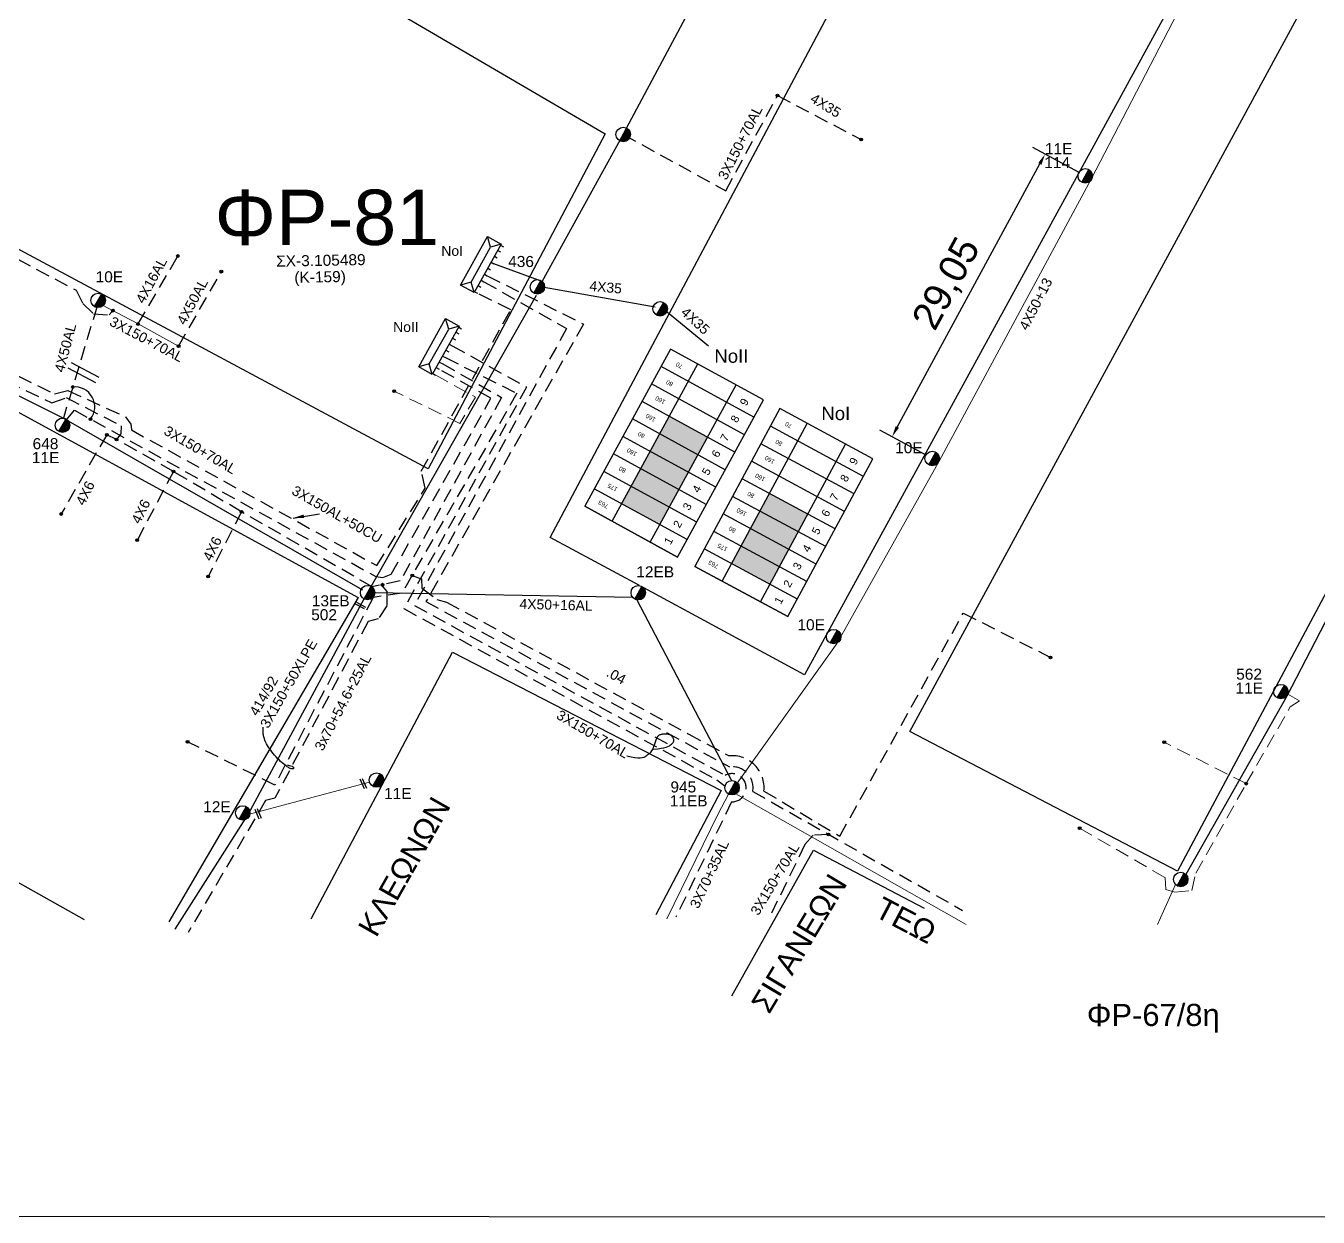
# Model space of a CAD drawing. Header units: millimetres. Extents: x 800 to 1929, y 264 to 786.
# Drawn here: x 1623.6 to 1740.4, y 263.7 to 371.4 of the extents above; entities that cross this region are included whole.
import ezdxf
from ezdxf.enums import TextEntityAlignment as Align

# ---------------------------------------------------------------- set-up
doc = ezdxf.new("R2010")
doc.units = ezdxf.units.MM
doc.linetypes.add('DASHED', pattern=[19.05, 12.7, -6.35])
doc.layers.add('Άγνωστα', color=7, linetype='Continuous', lineweight=5)
for name, color, linetype in [('Ασφαλειοκιβώτια Χ.Τ 9 αναχωρήσεων', 7, 'Continuous'), ('Γέφυρες Εναέριου Δικτύου', 7, 'Continuous'), ('Γυμνά εναέρια ΧΤ (3Φ)   4x35AL', 7, 'Continuous'), ('Γυμνά εναέρια ΧΤ (3Φ)   4x50AL', 7, 'Continuous'), ('Γυμνά εναέρια ΧΤ και ΦΟΠ (3Φ)   4x50+16AL', 7, 'Continuous'), ('Επιγραφές - Σχήματα', 7, 'Continuous'), ('Καλώδια ΧΤ   3x150+50AL XLPE', 7, 'DASHED'), ('Καλώδια ΧΤ   3x150AL+50CU', 7, 'DASHED'), ('Μηχανική τομή', 7, 'Continuous'), ('Στύλος ΦΜ', 7, 'Continuous'), ('Στύλος ΦΜ @ 1', 7, 'Continuous'), ('Συνδέσεις', 7, 'Continuous'), ('Συνεστραμμένα ΧΤ   3x70+54.6+25 AL', 7, 'SYN_LINE'), ('Τομή', 7, 'Continuous'), ('Υποσταθμός πόλεως', 7, 'Continuous'), ('Υπόβαθρο ΔΕΗ', 7, 'Continuous'), ('Υπόγεια Καλώδια Δικτύου ΧΤ   .04', 7, 'DASHED'), ('Υπόγεια καλώδια Δικτύου ΧΤ και Παρ. ΧΤ - 3X150+70 AL', 7, 'DASHED'), ('Υπόγεια καλώδια Παροχών ΧΤ   4x16AL', 7, 'DASHED'), ('Υπόγεια καλώδια Παροχών ΧΤ   4x50AL', 7, 'DASHED'), ('Υπόγεια καλώδια Παροχών ΧΤ   4x6', 7, 'DASHED')]:
    doc.layers.add(name, color=color, linetype=linetype)
doc.styles.get("Standard").update_dxf_attribs({"font": 'arial.ttf'})
doc.linetypes.add('SYN_LINE', pattern='A,0.5,-0.0001,["/\\/\\/\\/",Standard,S=0.1,R=0,X=0,Y=-0.05],-0.25', length=0.7501)
doc.dimstyles.new('ISO-25', dxfattribs={"dimtxt": 2.5, "dimasz": 1, "dimexe": 1.25, "dimexo": 0.625, "dimtad": 1, "dimtxsty": 'Standard', "dimcen": 2.5, "dimadec": 0, "dimazin": 0, "dimtfac": 1, "dimtmove": 0, "dimatfit": 3, "dimfxl": 1.25, "dimarcsym": 0})

# ---------------------------------------------------------------- blocks, each defined once
blk = doc.blocks.new('ΥΠΑΡΧΩΝ ΤΣΙΜΕΝΤΕΝΙΟΣ ΣΤΥΛΟΣ')
at = {"layer": 'Στύλος ΦΜ'}
blk.add_hatch(color=256, dxfattribs=at).paths.add_polyline_path([(-1.29, -2.28, 0.574793), (2.62, 0, 0.268822), (1.3, 2.27)])
blk.add_line((-1.29, -2.28), (1.3, 2.27), dxfattribs=at)
blk.add_circle((0, 0), 2.62, dxfattribs=at)
at = {"layer": 'Στύλος ΦΜ', "flags": 4}
for tag, p in [('ΑΡΙΘΜΟΣ', (-4.68, 8.05)), ('ΤΥΠΟΣ', (-4.91, 3.03))]:
    blk.add_attdef(tag, p, '', height=4, dxfattribs=at)
blk = doc.blocks.new('ΤΟΜΗ')
at = {"layer": 'Τομή', "ltscale": 40}
for p, q in [((-5.68, 0), (5.68, 0)), ((5.68, -2.33), (-5.68, -2.33))]:
    blk.add_line(p, q, dxfattribs=at)
blk = doc.blocks.new('ΜΗΧΑΝΙΚΗ ΤΟΜΗ')
at = {"layer": 'Μηχανική τομή', "ltscale": 40}
for p, q in [((-1.89, 0.78), (1.89, 0.78)), ((1.89, 0), (-1.89, 0))]:
    blk.add_line(p, q, dxfattribs=at)
blk = doc.blocks.new('*U37')
at = {"layer": 'Συνδέσεις', "linetype": 'SYN_LINE', "ltscale": 40}
blk.add_hatch(color=256, dxfattribs=at).paths.add_polyline_path([(0.5, -0.01, 1), (-0.5, -0.01, 1)])
at = {"layer": 'Συνδέσεις'}
blk.add_circle((0, -0.01), 0.5, dxfattribs=at)
blk = doc.blocks.new('ΑΣΦΑΛΕΙΟΚΙΒΩΤΙΟ ΥΠΟΣΤΑΘΜΟΥ 9 ΑΝΑΧΩΡΗΣΕΩΝ')
at = {"layer": 'Ασφαλειοκιβώτια Χ.Τ 9 αναχωρήσεων', "ltscale": 40}
for p, q in [((-23.8, 40.36), (24.02, 40.36)), ((-9.72, 40.36), (-9.72, -40.64)), ((9.94, 40.36), (9.94, -40.64)), ((-23.8, 31.36), (24.02, 31.36)), ((-23.8, 22.36), (24.02, 22.36)), ((-23.8, 13.36), (24.02, 13.36)), ((-23.8, 4.36), (24.02, 4.36)), ((-23.8, -4.64), (24.02, -4.64)), ((-23.8, -13.64), (24.02, -13.64)), ((-23.8, -22.64), (24.02, -22.64)), ((-23.8, -31.64), (24.02, -31.64))]:
    blk.add_line(p, q, dxfattribs=at)
at = {"layer": 'Ασφαλειοκιβώτια Χ.Τ 9 αναχωρήσεων'}
blk.add_lwpolyline([(-23.8, -40.64), (24.02, -40.64), (24.02, 40.36), (-23.8, 40.36)], close=True, dxfattribs=at)
for s, p in [('1', (-18.45, 37.24)), ('2', (-18.45, 28.67)), ('3', (-18.45, 19.6)), ('4', (-18.45, 10.58)), ('5', (-18.45, 1.57)), ('6', (-18.45, -7.57)), ('7', (-18.45, -15.81)), ('8', (-18.45, -25.5)), ('9', (-18.45, -34.19))]:
    blk.add_text(s, height=3.6, rotation=270, dxfattribs=at).set_placement(p)
at = {"layer": 'Ασφαλειοκιβώτια Χ.Τ 9 αναχωρήσεων', "ltscale": 40}
for tag, height, p in [('ΟΝΟΜΑ', 5, (-0.16, 44.31)), ('ΚΕΙΜΕΝΟ 1', 2, (17.06, 35.59)), ('ΚΕΙΜΕΝΟ 2', 2, (17.06, 26.88)), ('ΚΕΙΜΕΝΟ 3', 2, (17.06, 17.69)), ('ΚΕΙΜΕΝΟ 4', 2, (17.06, 8.71)), ('ΚΕΙΜΕΝΟ 5', 2, (17.06, -0.13)), ('ΚΕΙΜΕΝΟ 6', 2, (17.06, -9.05)), ('ΚΕΙΜΕΝΟ 7', 2, (17.06, -18.13)), ('ΚΕΙΜΕΝΟ 8', 2, (17.06, -26.85)), ('ΚΕΙΜΕΝΟ 9', 2, (17.06, -35.99)), ('ΣΧ', 2, (-0.1, -42.64))]:
    blk.add_attdef(tag, text='', height=height, dxfattribs=at).set_placement(p, align=Align.MIDDLE_CENTER)
blk = doc.blocks.new('ΥΠΟΣΤΑΘΜΟΣ ΠΟΛΕΩΣ 9 ΑΝΑΧΩΡΗΣΕΩΝ')
at = {"layer": 'Υποσταθμός πόλεως', "ltscale": 40}
for p, q in [((-9.63, -2.82), (-9.63, -4)), ((-7.12, -2.82), (-7.12, -4)), ((-4.84, -2.82), (-4.84, -4)), ((-2.36, -2.82), (-2.36, -4)), ((0.09, -2.82), (0.09, -4)), ((2.55, -2.82), (2.55, -4)), ((5.02, -2.82), (5.02, -4)), ((7.48, -2.82), (7.48, -4)), ((9.61, -2.82), (9.61, -4))]:
    blk.add_line(p, q, dxfattribs=at)
blk.add_lwpolyline([(-10.02, 2.82), (10.02, 2.82), (10.02, -2.82), (-10.02, -2.82)], close=True, dxfattribs=at)
for points in [[(-7.21, 0), (-10.02, 2.82)], [(-10.02, -2.82), (-7.21, 0)], [(-7.21, 0), (7.21, 0)], [(7.21, 0), (10.02, 2.82)], [(10.02, -2.82), (7.21, 0)]]:
    blk.add_lwpolyline(points, dxfattribs=at)
at = {"layer": 'Υποσταθμός πόλεως', "linetype": 'SYN_LINE', "ltscale": 40, "flags": 1}
for tag, p in [('ΜΕΤΑΣΧΗΜΑΤΙΣΜΟΣ', (10.79, 1.71)), ('ΙΣΧΥΣ', (10.77, -1.08)), ('ΑΡΙΘΜΟΣ', (10.89, -3.8))]:
    blk.add_attdef(tag, p, '', height=1.8, dxfattribs=at)
blk = doc.blocks.new('*D34')
at = {"layer": 'Defpoints', "color": 0, "ltscale": 10, "transparency": 16777216}
for p in [(1715.7, 359.79), (1719.34, 357.82), (1705.5, 332.28)]:
    blk.add_point(p, dxfattribs=at)
at = {"layer": 'Καλώδια ΧΤ   3x150+50AL XLPE', "color": 0, "lineweight": -2, "ltscale": 10, "transparency": 16777216}
for p, q in [((1718.79, 358.12), (1714.6, 360.39)), ((1702.34, 335.13), (1715.23, 358.91)), ((1704.95, 332.58), (1700.77, 334.85))]:
    blk.add_line(p, q, dxfattribs=at)
at = {"layer": 'Καλώδια ΧΤ   3x150+50AL XLPE', "color": 0, "ltscale": 10, "transparency": 16777216}
for points in [[(1715.08, 358.99), (1715.37, 358.83), (1715.7, 359.79)], [(1702.2, 335.21), (1702.49, 335.05), (1701.87, 334.25)]]:
    blk.add_solid(points, dxfattribs=at)
at = {"layer": 'Καλώδια ΧΤ   3x150+50AL XLPE', "color": 0, "ltscale": 10, "transparency": 16777216, "insert": (1706.91, 348.03), "char_height": 2.5, "attachment_point": 5, "rotation": 61.5588}
blk.add_mtext('29,05', dxfattribs=at)

msp = doc.modelspace()

# ---------------------------------------------------------------- hatches: boundary and pattern name
at = {"layer": 'Ασφαλειοκιβώτια Χ.Τ 9 αναχωρήσεων'}
for color, points in [(27, [(1681.734, 336.087), (1680.871, 334.507), (1684.32, 332.623), (1685.183, 334.202)]), (6, [(1680.871, 334.507), (1680.008, 332.928), (1683.457, 331.043), (1684.32, 332.623)]), (133, [(1680.008, 332.928), (1679.145, 331.348), (1682.594, 329.463), (1683.457, 331.043)]), (85, [(1679.145, 331.348), (1678.282, 329.769), (1681.731, 327.884), (1682.594, 329.463)]), (30, [(1678.282, 329.769), (1677.418, 328.189), (1680.868, 326.304), (1681.731, 327.884)]), (2, [(1690.782, 329.112), (1689.929, 327.527), (1693.39, 325.664), (1694.244, 327.249)]), (5, [(1689.929, 327.527), (1689.076, 325.942), (1692.537, 324.079), (1693.39, 325.664)]), (1, [(1691.684, 322.494), (1692.537, 324.079), (1689.076, 325.942), (1688.223, 324.357)]), (173, [(1691.684, 322.494), (1688.223, 324.357), (1687.369, 322.772), (1690.831, 320.909)])]:
    msp.add_hatch(color=color, dxfattribs=at).paths.add_polyline_path(points)

# ---------------------------------------------------------------- linework, layer by layer
at = {"layer": 'Άγνωστα', "color": 85}
for points in [[(1687.714, 302.722), (1696.919, 315.58), (1706.126, 332.052), (1719.865, 357.525), (1736.657, 389.881)], [(1687.739, 301.971), (1708.58, 290.169)]]:
    msp.add_lwpolyline(points, dxfattribs=at)
at = {"layer": 'Άγνωστα', "color": 27}
for points in [[(1630.432, 346.168), (1633.696, 344.444), (1637.367, 342.437)], [(1727.481, 293.791), (1725.851, 290.162)]]:
    msp.add_lwpolyline(points, dxfattribs=at)
at = {"layer": 'Άγνωστα', "color": 133, "linetype": 'DASHED', "ltscale": 0.1}
msp.add_lwpolyline([(1660.606, 339.815), (1664.204, 337.826), (1662.801, 335.455), (1656.848, 338.371)], dxfattribs=at)
at = {"layer": 'Άγνωστα', "color": 27, "linetype": 'DASHED', "ltscale": 0.1}
for points in [[(1718.827, 298.87), (1726.552, 294.408), (1726.633, 293.323), (1727.437, 293.081), (1728.966, 293.242), (1729.329, 294.81), (1733.879, 302.898), (1737.866, 309.826), (1738.711, 310.389), (1737.652, 310.988)], [(1733.879, 302.898), (1726.479, 306.646)]]:
    msp.add_lwpolyline(points, dxfattribs=at)
at = {"layer": 'Άγνωστα', "color": 30}
msp.add_lwpolyline([(1643.662, 300.113), (1654.634, 303.034)], dxfattribs=at)
at = {"layer": 'Άγνωστα', "color": 1}
msp.add_lwpolyline([(1687.077, 301.957), (1686.102, 300.12), (1681.514, 290.689)], dxfattribs=at)
at = {"layer": 'Γέφυρες Εναέριου Δικτύου'}
msp.add_arc((1627.983, 336.955), 1.8, 322.03948, 96.02972, dxfattribs=at)
at = {"layer": 'Γυμνά εναέρια ΧΤ (3Φ)   4x35AL', "color": 5, "linetype": 'DASHED', "ltscale": 0.1}
msp.add_lwpolyline([(1691.516, 365.085), (1699.075, 361.115)], dxfattribs=at)
at = {"layer": 'Γυμνά εναέρια ΧΤ (3Φ)   4x35AL', "color": 85, "linetype": 'SYN_LINE', "ltscale": 10}
msp.add_lwpolyline([(1670.417, 347.762), (1680.452, 345.99)], dxfattribs=at)
at = {"layer": 'Γυμνά εναέρια ΧΤ (3Φ)   4x35AL', "color": 85, "linetype": 'SYN_LINE', "ltscale": 5}
msp.add_lwpolyline([(1681.247, 345.776), (1685.286, 342.475)], dxfattribs=at)
at = {"layer": 'Γυμνά εναέρια ΧΤ (3Φ)   4x50AL', "color": 27}
msp.add_lwpolyline([(1755.574, 344.961), (1746.575, 328.198), (1737.554, 310.815), (1728.436, 294.685)], dxfattribs=at)
at = {"layer": 'Γυμνά εναέρια ΧΤ και ΦΟΠ (3Φ)   4x50+16AL', "color": 85}
for points in [[(1655.106, 320.163), (1678.414, 319.749)], [(1678.801, 319.513), (1687.361, 303.18)]]:
    msp.add_lwpolyline(points, dxfattribs=at)
at = {"layer": 'Επιγραφές - Σχήματα'}
msp.add_lwpolyline([(800.476, 264.095), (1822.688, 263.717), (1822.688, 785.504), (800.476, 785.504)], close=True, dxfattribs=at)
for points in [[(1647.167, 304.592), (1647.37, 304.552), (1647.522, 304.51), (1647.63, 304.468), (1647.702, 304.426), (1647.744, 304.386), (1647.763, 304.349), (1647.765, 304.315), (1647.757, 304.287), (1647.745, 304.264), (1647.729, 304.246), (1647.711, 304.234), (1647.69, 304.226), (1647.665, 304.222), (1647.638, 304.222), (1647.607, 304.225), (1647.573, 304.231), (1647.535, 304.239), (1647.493, 304.252), (1647.446, 304.27), (1647.391, 304.295), (1647.328, 304.329), (1647.256, 304.374), (1647.173, 304.43), (1647.078, 304.5), (1646.97, 304.584), (1646.851, 304.682), (1646.724, 304.792), (1646.591, 304.912), (1646.455, 305.041), (1646.317, 305.177), (1646.181, 305.32), (1646.048, 305.466), (1645.922, 305.615), (1645.802, 305.765), (1645.689, 305.915), (1645.585, 306.064), (1645.489, 306.208), (1645.402, 306.348), (1645.325, 306.482), (1645.258, 306.608), (1645.202, 306.725), (1645.155, 306.834), (1645.117, 306.936), (1645.087, 307.033), (1645.063, 307.126), (1645.045, 307.215), (1645.031, 307.303), (1645.021, 307.39), (1645.013, 307.478), (1645.007, 307.565), (1645.004, 307.65), (1645.003, 307.731), (1645.004, 307.808), (1645.008, 307.878), (1645.015, 307.94), (1645.024, 307.993)], [(1680.329, 306.016), (1680.685, 306.047), (1680.984, 306.089), (1681.233, 306.14), (1681.437, 306.198), (1681.603, 306.26), (1681.735, 306.325), (1681.841, 306.391), (1681.925, 306.454), (1681.993, 306.515), (1682.046, 306.572), (1682.087, 306.626), (1682.115, 306.679), (1682.132, 306.731), (1682.139, 306.782), (1682.138, 306.834), (1682.128, 306.887), (1682.113, 306.941), (1682.091, 306.995), (1682.063, 307.049), (1682.03, 307.102), (1681.991, 307.152), (1681.946, 307.199), (1681.897, 307.241), (1681.844, 307.278), (1681.786, 307.308), (1681.724, 307.332), (1681.659, 307.35), (1681.592, 307.364), (1681.523, 307.373), (1681.453, 307.378), (1681.383, 307.38), (1681.312, 307.38), (1681.243, 307.377), (1681.174, 307.372), (1681.108, 307.364), (1681.043, 307.353), (1680.981, 307.338), (1680.921, 307.319), (1680.865, 307.296), (1680.812, 307.269), (1680.763, 307.236), (1680.718, 307.198), (1680.676, 307.154), (1680.637, 307.104), (1680.6, 307.048), (1680.566, 306.984), (1680.534, 306.912), (1680.503, 306.833), (1680.473, 306.746), (1680.444, 306.652), (1680.415, 306.553), (1680.383, 306.451), (1680.35, 306.346), (1680.313, 306.242), (1680.273, 306.138), (1680.227, 306.038), (1680.176, 305.942), (1680.119, 305.85), (1680.056, 305.763), (1679.986, 305.68), (1679.911, 305.601), (1679.83, 305.527), (1679.742, 305.456), (1679.648, 305.389), (1679.546, 305.327), (1679.429, 305.273), (1679.286, 305.232), (1679.109, 305.209), (1678.889, 305.209), (1678.616, 305.235), (1678.281, 305.294), (1677.874, 305.389)]]:
    msp.add_lwpolyline(points, dxfattribs=at)
at = {"layer": 'Καλώδια ΧΤ   3x150+50AL XLPE', "color": 6, "ltscale": 0.1}
msp.add_lwpolyline([(1655.688, 320.861), (1656.195, 320.256), (1656.195, 318.965), (1655.42, 317.778), (1654.49, 317.537), (1646.07, 301.582), (1645.219, 301.364), (1638.236, 289.458)], dxfattribs=at)
at = {"layer": 'Καλώδια ΧΤ   3x150AL+50CU', "color": 27, "ltscale": 0.1}
for points in [[(1618.416, 369.21), (1617.547, 369.412), (1611.044, 356.554), (1628.093, 347.493), (1628.707, 346.293), (1629.679, 345.353), (1631.091, 345.259), (1631.531, 345.792)], [(1627.234, 335.77), (1627.96, 336.643), (1655.194, 321.623), (1655.842, 321.536), (1656.593, 321.84), (1665.607, 337.727), (1660.911, 340.362)]]:
    msp.add_lwpolyline(points, dxfattribs=at)
at = {"layer": 'Καλώδια ΧΤ   3x150AL+50CU', "color": 6, "ltscale": 0.1}
msp.add_lwpolyline([(1661.189, 340.859), (1666.569, 337.806), (1657.407, 321.218), (1654.862, 320.69), (1643.047, 327.471), (1636.9, 331.103), (1631.759, 334.014), (1630.873, 334.436)], dxfattribs=at)
at = {"layer": 'Συνεστραμμένα ΧΤ   3x70+54.6+25 AL', "color": 5, "ltscale": 10}
for points in [[(1670.233, 348.291), (1677.178, 360.846), (1690.386, 385.598), (1696.132, 396.904), (1701.994, 407.99)], [(1670.233, 348.291), (1665.87, 349.878)]]:
    msp.add_lwpolyline(points, dxfattribs=at)
at = {"layer": 'Συνεστραμμένα ΧΤ   3x70+54.6+25 AL', "color": 85, "ltscale": 10}
msp.add_lwpolyline([(1654.662, 320.505), (1669.731, 347.037)], dxfattribs=at)
at = {"layer": 'Συνεστραμμένα ΧΤ   3x70+54.6+25 AL', "color": 30, "linetype": 'DASHED', "ltscale": 0.1}
msp.add_lwpolyline([(1661.492, 341.402), (1667.95, 338.179), (1657.558, 320.127), (1654.947, 319.712), (1646.058, 302.774), (1638.182, 306.671)], dxfattribs=at)
at = {"layer": 'Συνεστραμμένα ΧΤ   3x70+54.6+25 AL', "color": 30, "ltscale": 10}
msp.add_lwpolyline([(1637.048, 289.736), (1643.662, 300.113), (1654.166, 319.649)], dxfattribs=at)
at = {"layer": 'Υπόβαθρο ΔΕΗ'}
for points in [[(1679.027, 320.802), (1670.955, 325.157), (1712.135, 402.527), (1736.006, 389.712), (1693.964, 312.743)], [(1659.935, 331.349), (1613.347, 356.291), (1630.247, 388.342), (1675.935, 361.627), (1659.935, 331.349)], [(1727.661, 294.995), (1703.474, 307.6), (1745.349, 384.784), (1769.016, 372.485), (1727.661, 294.995)], [(1628.854, 290.586), (1588.231, 313.384), (1606.718, 345.256), (1653.606, 319.718), (1636.472, 290.395)], [(1693.964, 312.743), (1679.412, 320.595)], [(1649.341, 290.692), (1662.133, 314.793), (1686.404, 302.275), (1680.507, 291.039)], [(1687.375, 283.72), (1694.775, 296.874), (1704.776, 291.642)]]:
    msp.add_lwpolyline(points, dxfattribs=at)
at = {"layer": 'Υπόγεια Καλώδια Δικτύου ΧΤ   .04', "color": 30, "ltscale": 0.1}
msp.add_lwpolyline([(1658.528, 321.676), (1659.328, 321.414), (1659.37, 320.578), (1660.697, 319.549), (1661.595, 319.312), (1683.429, 307.407), (1687.136, 305.414, -0.4728124), (1690.284, 302.224), (1697.145, 298.14), (1708.307, 318.32), (1716.189, 314.309)], format="xyb", dxfattribs=at)
at = {"layer": 'Υπόγεια καλώδια Δικτύου ΧΤ και Παρ. ΧΤ - 3X150+70 AL', "color": 5, "ltscale": 0.1}
msp.add_lwpolyline([(1677.564, 361.569), (1686.828, 356.491), (1691.516, 365.085)], dxfattribs=at)
at = {"layer": 'Υπόγεια καλώδια Δικτύου ΧΤ και Παρ. ΧΤ - 3X150+70 AL', "color": 1, "ltscale": 0.1}
msp.add_lwpolyline([(1664.97, 348.264), (1672.442, 344.029), (1658.678, 319.005), (1686.785, 303.645, -1.3111848), (1687.359, 301.251), (1682.325, 290.843)], format="xyb", dxfattribs=at)
at = {"layer": 'Υπόγεια καλώδια Δικτύου ΧΤ και Παρ. ΧΤ - 3X150+70 AL', "color": 173, "ltscale": 0.1}
msp.add_lwpolyline([(1665.273, 348.807), (1673.962, 344.426), (1659.731, 319.349), (1687.181, 304.415, -0.5012888), (1689.273, 302.201), (1708.248, 291.438)], format="xyb", dxfattribs=at)
at = {"layer": 'Υπόγεια καλώδια Δικτύου ΧΤ και Παρ. ΧΤ - 3X150+70 AL', "color": 2, "ltscale": 0.1}
msp.add_lwpolyline([(1606.835, 346.604), (1607.972, 346.73), (1611.649, 344.696), (1612.675, 344.838), (1626.148, 338.115), (1627.36, 338.418), (1632.576, 336.058), (1633.039, 335.382), (1633.092, 334.866), (1655.292, 322.605), (1659.664, 329.613), (1659.306, 331.133), (1667.39, 345.725), (1664.388, 347.219)], dxfattribs=at)
at = {"layer": 'Υπόγεια καλώδια Δικτύου ΧΤ και Παρ. ΧΤ - 3X150+70 AL', "color": 85, "linetype": 'Continuous', "ltscale": 0.1}
msp.add_lwpolyline([(1606.714, 346.055), (1626.947, 335.935), (1654.003, 320.42)], dxfattribs=at)
at = {"layer": 'Υπόγεια καλώδια Δικτύου ΧΤ και Παρ. ΧΤ - 3X150+70 AL', "color": 6, "ltscale": 0.1}
msp.add_lwpolyline([(1606.945, 346.431), (1611.626, 344.015), (1612.55, 344.329), (1613.258, 344.29), (1613.376, 343.74), (1613.219, 343.307), (1625.9, 337.315), (1627.213, 337.783), (1632.169, 335.243), (1632.137, 334.518), (1631.759, 334.014)], dxfattribs=at)
at = {"layer": 'Υπόγεια καλώδια Δικτύου ΧΤ και Παρ. ΧΤ - 3X150+70 AL', "color": 85, "ltscale": 0.1}
msp.add_lwpolyline([(1662.089, 342.473), (1668.823, 338.743), (1657.73, 318.715), (1686.011, 303.249), (1686.765, 302.682)], dxfattribs=at)
at = {"layer": 'Υπόγεια καλώδια Δικτύου ΧΤ και Παρ. ΧΤ - 3X150+70 AL', "color": 173, "ltscale": 0.1}
msp.add_lwpolyline([(1696.126, 298.313), (1694.738, 298.239), (1693.993, 297.399), (1690.964, 291.177)], dxfattribs=at)
at = {"layer": 'Υπόγεια καλώδια Παροχών ΧΤ   4x16AL', "color": 27, "ltscale": 0.1}
msp.add_lwpolyline([(1633.696, 344.444), (1637.305, 350.588)], dxfattribs=at)
at = {"layer": 'Υπόγεια καλώδια Παροχών ΧΤ   4x50AL', "color": 27, "ltscale": 0.1}
for points in [[(1637.367, 342.437), (1641.227, 349.177)], [(1629.993, 346.042), (1626.947, 335.935)]]:
    msp.add_lwpolyline(points, dxfattribs=at)
at = {"layer": 'Υπόγεια καλώδια Παροχών ΧΤ   4x6', "color": 6, "ltscale": 0.1}
for points in [[(1630.873, 334.436), (1626.751, 327.272)], [(1636.9, 331.103), (1633.628, 324.907)], [(1643.047, 327.471), (1640.048, 321.631)]]:
    msp.add_lwpolyline(points, dxfattribs=at)

# ---------------------------------------------------------------- block references
at = {"layer": 'Ασφαλειοκιβώτια Χ.Τ 9 αναχωρήσεων'}
ref = msp.add_blockref('ΑΣΦΑΛΕΙΟΚΙΒΩΤΙΟ ΥΠΟΣΤΑΘΜΟΥ 9 ΑΝΑΧΩΡΗΣΕΩΝ', (1682.17, 332.741), dxfattribs=dict(at, xscale=0.199999999999971, yscale=0.199999999999971, zscale=0.199999999999971, rotation=151.3487565913131))
ref.add_attrib('ΚΕΙΜΕΝΟ 2', '175', dxfattribs={"ltscale": 40, "height": 0.4, "rotation": 151.34876}).set_placement((1676.598, 329.659), align=Align.MIDDLE_CENTER)
ref.add_attrib('ΚΕΙΜΕΝΟ 1', '763', dxfattribs={"ltscale": 40, "height": 0.4, "rotation": 151.34876}).set_placement((1675.763, 328.131), align=Align.MIDDLE_CENTER)
ref.add_attrib('ΚΕΙΜΕΝΟ 3', '80', dxfattribs={"ltscale": 40, "height": 0.4, "rotation": 151.34876}).set_placement((1677.48, 331.273), align=Align.MIDDLE_CENTER)
ref.add_attrib('ΚΕΙΜΕΝΟ 4', '160', dxfattribs={"ltscale": 40, "height": 0.4, "rotation": 151.34876}).set_placement((1678.34, 332.848), align=Align.MIDDLE_CENTER)
ref.add_attrib('ΚΕΙΜΕΝΟ 5', '80', dxfattribs={"ltscale": 40, "height": 0.4, "rotation": 151.34876}).set_placement((1679.188, 334.4), align=Align.MIDDLE_CENTER)
ref.add_attrib('ΚΕΙΜΕΝΟ 6', '160', dxfattribs={"ltscale": 40, "height": 0.4, "rotation": 151.34876}).set_placement((1680.044, 335.966), align=Align.MIDDLE_CENTER)
ref.add_attrib('ΚΕΙΜΕΝΟ 7', '160', dxfattribs={"ltscale": 40, "height": 0.4, "rotation": 151.34876}).set_placement((1680.914, 337.558), align=Align.MIDDLE_CENTER)
ref.add_attrib('ΚΕΙΜΕΝΟ 8', '80', dxfattribs={"ltscale": 40, "height": 0.4, "rotation": 151.34876}).set_placement((1681.751, 339.09), align=Align.MIDDLE_CENTER)
ref.add_attrib('ΚΕΙΜΕΝΟ 9', '70', dxfattribs={"ltscale": 40, "height": 0.4, "rotation": 151.34876}).set_placement((1682.627, 340.693), align=Align.MIDDLE_CENTER)
ref = msp.add_blockref('ΑΣΦΑΛΕΙΟΚΙΒΩΤΙΟ ΥΠΟΣΤΑΘΜΟΥ 9 ΑΝΑΧΩΡΗΣΕΩΝ', (1692.093, 327.354), dxfattribs=dict(at, xscale=0.199999999999944, yscale=0.199999999999944, zscale=0.199999999999944, rotation=151.7052075759404))
ref.add_attrib('ΚΕΙΜΕΝΟ 2', '175', dxfattribs={"ltscale": 40, "height": 0.4, "rotation": 151.70521}).set_placement((1686.539, 324.237), align=Align.MIDDLE_CENTER)
ref.add_attrib('ΚΕΙΜΕΝΟ 1', '763', dxfattribs={"ltscale": 40, "height": 0.4, "rotation": 151.70521}).set_placement((1685.714, 322.704), align=Align.MIDDLE_CENTER)
ref.add_attrib('ΚΕΙΜΕΝΟ 3', '80', dxfattribs={"ltscale": 40, "height": 0.4, "rotation": 151.70521}).set_placement((1687.411, 325.856), align=Align.MIDDLE_CENTER)
ref.add_attrib('ΚΕΙΜΕΝΟ 4', '160', dxfattribs={"ltscale": 40, "height": 0.4, "rotation": 151.70521}).set_placement((1688.262, 327.437), align=Align.MIDDLE_CENTER)
ref.add_attrib('ΚΕΙΜΕΝΟ 5', '80', dxfattribs={"ltscale": 40, "height": 0.4, "rotation": 151.70521}).set_placement((1689.1, 328.994), align=Align.MIDDLE_CENTER)
ref.add_attrib('ΚΕΙΜΕΝΟ 6', '160', dxfattribs={"ltscale": 40, "height": 0.4, "rotation": 151.70521}).set_placement((1689.946, 330.565), align=Align.MIDDLE_CENTER)
ref.add_attrib('ΚΕΙΜΕΝΟ 7', '160', dxfattribs={"ltscale": 40, "height": 0.4, "rotation": 151.70521}).set_placement((1690.807, 332.163), align=Align.MIDDLE_CENTER)
ref.add_attrib('ΚΕΙΜΕΝΟ 8', '80', dxfattribs={"ltscale": 40, "height": 0.4, "rotation": 151.70521}).set_placement((1691.634, 333.7), align=Align.MIDDLE_CENTER)
ref.add_attrib('ΚΕΙΜΕΝΟ 9', '70', dxfattribs={"ltscale": 40, "height": 0.4, "rotation": 151.70521}).set_placement((1692.5, 335.308), align=Align.MIDDLE_CENTER)
at = {"layer": 'Μηχανική τομή'}
for p, xscale, yscale, zscale, rotation in [((1653.766, 318.906), 0.2499999999999734, 0.2499999999999734, 0.2499999999999734, 332.6354138442318), ((1653.977, 302.86), 0.2499999999999194, 0.2499999999999194, 0.2499999999999194, 292.9599658829314), ((1644.464, 300.132), 0.2499999999998751, 0.2499999999998751, 0.2499999999998751, 292.9599658829074)]:
    msp.add_blockref('ΜΗΧΑΝΙΚΗ ΤΟΜΗ', p, dxfattribs=dict(at, xscale=xscale, yscale=yscale, zscale=zscale, rotation=rotation))
at = {"layer": 'Στύλος ΦΜ @ 1', "ltscale": 40, "xscale": 0.25, "yscale": 0.25, "zscale": 0.25}
for p in [(1677.564, 361.569), (1680.901, 345.813), (1727.961, 294.235)]:
    msp.add_blockref('ΥΠΑΡΧΩΝ ΤΣΙΜΕΝΤΕΝΙΟΣ ΣΤΥΛΟΣ', p, dxfattribs=at)
at = {"layer": 'Στύλος ΦΜ @ 1', "ltscale": 40}
ref = msp.add_blockref('ΥΠΑΡΧΩΝ ΤΣΙΜΕΝΤΕΝΙΟΣ ΣΤΥΛΟΣ', (1719.334, 357.825), dxfattribs=dict(at, xscale=0.25, yscale=0.25, zscale=0.25))
ref.add_attrib('ΤΥΠΟΣ', '114', (1715.633, 358.531), dxfattribs={"layer": 'Στύλος ΦΜ', "height": 1, "flags": 4})
ref.add_attrib('ΑΡΙΘΜΟΣ', '11E', (1715.692, 359.788), dxfattribs={"layer": 'Στύλος ΦΜ', "height": 1, "flags": 4})
ref = msp.add_blockref('ΥΠΑΡΧΩΝ ΤΣΙΜΕΝΤΕΝΙΟΣ ΣΤΥΛΟΣ', (1669.801, 347.796), dxfattribs=dict(at, xscale=0.25, yscale=0.25, zscale=0.25))
ref.add_attrib('ΤΥΠΟΣ', '436', (1667.159, 349.59), dxfattribs={"layer": 'Στύλος ΦΜ', "height": 1, "flags": 4})
ref = msp.add_blockref('ΥΠΑΡΧΩΝ ΤΣΙΜΕΝΤΕΝΙΟΣ ΣΤΥΛΟΣ', (1630.091, 346.578), dxfattribs=dict(at, xscale=0.25, yscale=0.25, zscale=0.25))
ref.add_attrib('ΤΥΠΟΣ', '10E', (1629.864, 348.205), dxfattribs={"layer": 'Στύλος ΦΜ', "height": 1, "flags": 4})
ref = msp.add_blockref('ΥΠΑΡΧΩΝ ΤΣΙΜΕΝΤΕΝΙΟΣ ΣΤΥΛΟΣ', (1626.869, 335.285), dxfattribs=dict(at, xscale=0.25, yscale=0.25, zscale=0.25))
ref.add_attrib('ΤΥΠΟΣ', '11E', (1624.106, 331.865), dxfattribs={"layer": 'Στύλος ΦΜ', "height": 1, "flags": 4})
ref.add_attrib('ΑΡΙΘΜΟΣ', '648', (1624.165, 333.122), dxfattribs={"layer": 'Στύλος ΦΜ', "height": 1, "flags": 4})
ref = msp.add_blockref('ΥΠΑΡΧΩΝ ΤΣΙΜΕΝΤΕΝΙΟΣ ΣΤΥΛΟΣ', (1705.5, 332.283), dxfattribs=dict(at, xscale=0.25, yscale=0.25, zscale=0.25))
ref.add_attrib('ΤΥΠΟΣ', '10E', (1702.15, 332.757), dxfattribs={"layer": 'Στύλος ΦΜ', "height": 1, "flags": 4})
ref = msp.add_blockref('ΥΠΑΡΧΩΝ ΤΣΙΜΕΝΤΕΝΙΟΣ ΣΤΥΛΟΣ', (1678.927, 320.155), dxfattribs=dict(at, xscale=0.25, yscale=0.25, zscale=0.25))
ref.add_attrib('ΤΥΠΟΣ', '12EB', (1678.746, 321.541), dxfattribs={"layer": 'Στύλος ΦΜ', "height": 1, "flags": 4})
ref = msp.add_blockref('ΥΠΑΡΧΩΝ ΤΣΙΜΕΝΤΕΝΙΟΣ ΣΤΥΛΟΣ', (1654.452, 320.163), dxfattribs=dict(at, xscale=0.25, yscale=0.25, zscale=0.25))
ref.add_attrib('ΤΥΠΟΣ', '502', (1649.353, 317.665), dxfattribs={"layer": 'Στύλος ΦΜ', "height": 1, "flags": 4})
ref.add_attrib('ΑΡΙΘΜΟΣ', '13EB', (1649.412, 318.921), dxfattribs={"layer": 'Στύλος ΦΜ', "height": 1, "flags": 4})
ref = msp.add_blockref('ΥΠΑΡΧΩΝ ΤΣΙΜΕΝΤΕΝΙΟΣ ΣΤΥΛΟΣ', (1696.588, 316.185), dxfattribs=dict(at, xscale=0.25, yscale=0.25, zscale=0.25))
ref.add_attrib('ΤΥΠΟΣ', '10E', (1693.313, 316.753), dxfattribs={"layer": 'Στύλος ΦΜ', "height": 1, "flags": 4})
ref = msp.add_blockref('ΥΠΑΡΧΩΝ ΤΣΙΜΕΝΤΕΝΙΟΣ ΣΤΥΛΟΣ', (1737.021, 311.215), dxfattribs=dict(at, xscale=0.25, yscale=0.25, zscale=0.25))
ref.add_attrib('ΤΥΠΟΣ', '11E', (1732.92, 311.035), dxfattribs={"layer": 'Στύλος ΦΜ', "height": 1, "flags": 4})
ref.add_attrib('ΑΡΙΘΜΟΣ', '562', (1732.979, 312.292), dxfattribs={"layer": 'Στύλος ΦΜ', "height": 1, "flags": 4})
ref = msp.add_blockref('ΥΠΑΡΧΩΝ ΤΣΙΜΕΝΤΕΝΙΟΣ ΣΤΥΛΟΣ', (1655.262, 303.225), dxfattribs=dict(at, xscale=0.25, yscale=0.25, zscale=0.25))
ref.add_attrib('ΤΥΠΟΣ', '11E', (1655.939, 301.504), dxfattribs={"layer": 'Στύλος ΦΜ', "height": 1, "flags": 4})
ref = msp.add_blockref('ΥΠΑΡΧΩΝ ΤΣΙΜΕΝΤΕΝΙΟΣ ΣΤΥΛΟΣ', (1687.4, 302.526), dxfattribs=dict(at, xscale=0.25, yscale=0.25, zscale=0.25))
ref.add_attrib('ΤΥΠΟΣ', '11EB', (1681.769, 300.843), dxfattribs={"layer": 'Στύλος ΦΜ', "height": 1, "flags": 4})
ref.add_attrib('ΑΡΙΘΜΟΣ', '945', (1681.828, 302.1), dxfattribs={"layer": 'Στύλος ΦΜ', "height": 1, "flags": 4})
ref = msp.add_blockref('ΥΠΑΡΧΩΝ ΤΣΙΜΕΝΤΕΝΙΟΣ ΣΤΥΛΟΣ', (1643.161, 300.248), dxfattribs=dict(at, xscale=0.25, yscale=0.25, zscale=0.25))
ref.add_attrib('ΤΥΠΟΣ', '12E', (1639.591, 300.306), dxfattribs={"layer": 'Στύλος ΦΜ', "height": 1, "flags": 4})
at = {"layer": 'Συνδέσεις', "xscale": 0.25, "yscale": 0.25, "zscale": 0.25}
for p in [(1691.516, 365.085), (1699.075, 361.115), (1637.305, 350.588), (1641.227, 349.177), (1631.414, 345.649), (1633.696, 344.444), (1637.367, 342.437), (1627.795, 338.748), (1656.848, 338.371), (1629.404, 335.851), (1630.873, 334.436), (1631.759, 334.014), (1636.9, 331.103), (1626.751, 327.272), (1643.047, 327.471), (1633.628, 324.907), (1640.048, 321.631), (1658.495, 321.714), (1655.802, 320.879), (1716.189, 314.309), (1638.182, 306.671), (1726.479, 306.646), (1733.879, 302.898), (1696.126, 298.313), (1718.827, 298.87)]:
    msp.add_blockref('*U37', p, dxfattribs=at)
at = {"layer": 'Τομή', "xscale": 0.2500000000000948, "yscale": 0.2500000000000948, "zscale": 0.2500000000000948, "rotation": 332.0818135614133}
msp.add_blockref('ΤΟΜΗ', (1628.905, 340.293), dxfattribs=at)
at = {"layer": 'Υποσταθμός πόλεως', "xscale": 0.2499999999998631, "yscale": 0.2499999999998631, "zscale": 0.2499999999998631, "rotation": 60.84584456019898}
for p in [(1664.686, 349.808), (1660.905, 342.404)]:
    msp.add_blockref('ΥΠΟΣΤΑΘΜΟΣ ΠΟΛΕΩΣ 9 ΑΝΑΧΩΡΗΣΕΩΝ', p, dxfattribs=at)

# ---------------------------------------------------------------- texts
at = {"layer": 'Άγνωστα', "color": 7, "char_height": 0.9, "width": 84.18588, "attachment_point": 1}
for s, insert, rotation in [('4X50+13', (1713.304, 344.197), 63.18059), ('3X70+35AL', (1683.545, 291.91), 64.98269)]:
    msp.add_mtext(s, dxfattribs=dict(at, insert=insert, rotation=rotation))
at = {"layer": 'Γυμνά εναέρια ΧΤ (3Φ)   4x35AL', "color": 7, "char_height": 0.9, "width": 84.18588, "attachment_point": 1}
for insert, rotation in [((1694.853, 365.343), 328.57662), ((1674.557, 348.343), 354.88286), ((1683.305, 346.057), 317.65149)]:
    msp.add_mtext('4X35', dxfattribs=dict(at, insert=insert, rotation=rotation))
at = {"layer": 'Γυμνά εναέρια ΧΤ και ΦΟΠ (3Φ)   4x50+16AL', "color": 7, "insert": (1668.202, 319.595), "char_height": 0.9, "width": 84.18588, "attachment_point": 1, "rotation": 358.49758}
msp.add_mtext('4X50+16AL', dxfattribs=at)
at = {"layer": 'Επιγραφές - Σχήματα'}
for s, insert, char_height, width, attachment_point in [('ΦΡ-81', (1650.766, 354.047), 5, 22.53507, 5), ('NoI', (1662.097, 351.044), 0.9, 8.55915, 5), ('NoII', (1657.917, 344.164), 0.9, 8.55915, 5), ('NoII', (1687.341, 341.528), 1.2, 8.55915, 5), ('NoΙ', (1696.784, 336.346), 1.2, 8.55915, 5), ('ΦΡ-67/8η', (1719.473, 282.993), 2, 8.55915, 1)]:
    msp.add_mtext(s, dxfattribs=dict(at, insert=insert, char_height=char_height, width=width, attachment_point=attachment_point))
at = {"layer": 'Επιγραφές - Σχήματα', "attachment_point": 1}
for s, insert, char_height, width, rotation in [('{\\fArial|b0|i0|c161|p34;ΣX-3.105489}', (1646.176, 350.617), 1, 84.18588, 1.05015), ('(K-159)', (1647.818, 349.156), 1, 84.18588, 1.05015), ('ΚΛΕΩΝΩΝ', (1653.496, 289.886), 2, 19.81161, 60.50957), ('ΣΙΓΑΝΕΩΝ', (1689.037, 283.013), 2, 19.81161, 59.11363), ('ΤΕΩ', (1701.067, 292.75), 2, 19.81161, 332.29146)]:
    msp.add_mtext(s, dxfattribs=dict(at, insert=insert, char_height=char_height, width=width, rotation=rotation))
at = {"layer": 'Καλώδια ΧΤ   3x150+50AL XLPE', "color": 7, "char_height": 0.9, "width": 84.18588, "attachment_point": 1, "rotation": 60.1061}
for s, insert in [('3X150+50XLPE', (1644.681, 308.268)), ('414/92', (1643.712, 309.393))]:
    msp.add_mtext(s, dxfattribs=dict(at, insert=insert))
at = {"layer": 'Καλώδια ΧΤ   3x150AL+50CU', "color": 7, "insert": (1647.953, 329.893), "char_height": 0.9, "width": 84.18588, "attachment_point": 1, "rotation": 330.26574}
msp.add_mtext('3X150AL+50CU', dxfattribs=at)
at = {"layer": 'Συνεστραμμένα ΧΤ   3x70+54.6+25 AL', "color": 7, "insert": (1649.607, 306.201), "char_height": 0.9, "width": 84.18588, "attachment_point": 1, "rotation": 62.48173}
msp.add_mtext('3x70+54.6+25AL', dxfattribs=at)
at = {"layer": 'Υπόγεια Καλώδια Δικτύου ΧΤ   .04', "color": 7, "insert": (1676.381, 313.445), "char_height": 0.9, "width": 84.18588, "attachment_point": 1, "rotation": 331.63036}
msp.add_mtext('.04', dxfattribs=at)
at = {"layer": 'Υπόγεια καλώδια Δικτύου ΧΤ και Παρ. ΧΤ - 3X150+70 AL', "color": 7, "char_height": 0.9, "width": 84.18588, "attachment_point": 1}
for insert, rotation in [((1686.084, 357.785), 63.08239), ((1631.451, 345.164), 332.17085), ((1636.402, 335.298), 329.64764), ((1671.888, 309.61), 329.64764), ((1689.007, 291.37), 59.0156)]:
    msp.add_mtext('3X150+70AL', dxfattribs=dict(at, insert=insert, rotation=rotation))
at = {"layer": 'Υπόγεια καλώδια Παροχών ΧΤ   4x16AL', "color": 7, "insert": (1633.434, 346.642), "char_height": 0.9, "width": 84.18588, "attachment_point": 1, "rotation": 61.42786}
msp.add_mtext('4X16AL', dxfattribs=at)
at = {"layer": 'Υπόγεια καλώδια Παροχών ΧΤ   4x50AL', "color": 7, "char_height": 0.9, "width": 84.18588, "attachment_point": 1}
for insert, rotation in [((1637.153, 344.709), 61.81105), ((1626.123, 340.236), 75.39268)]:
    msp.add_mtext('4X50AL', dxfattribs=dict(at, insert=insert, rotation=rotation))
at = {"layer": 'Υπόγεια καλώδια Παροχών ΧΤ   4x6', "color": 7, "char_height": 0.9, "width": 84.18588, "attachment_point": 1, "rotation": 63.68463}
for insert in [(1628.018, 328.354), (1633.045, 326.693), (1639.509, 323.332)]:
    msp.add_mtext('4X6', dxfattribs=dict(at, insert=insert))

# ---------------------------------------------------------------- dimensions: what is measured, and where the dimension line sits
at = {"layer": 'Καλώδια ΧΤ   3x150+50AL XLPE', "ltscale": 10}
dim = msp.add_aligned_dim(p1=(1705.501, 332.282), p2=(1719.335, 357.824), distance=4.132, dimstyle='ISO-25', dxfattribs=at)
dim.commit()
dim.dimension.update_dxf_attribs({"geometry": '*D34', "text_midpoint": (1706.914, 348.034)})

# ---------------------------------------------------------------- leaders
at = {"layer": 'Επιγραφές - Σχήματα', "ltscale": 40}
msp.add_leader([(1647.708, 326.901), (1650.117, 327.28)], dimstyle='ISO-25', override={"dimasz": 1, "dimtad": 0}, dxfattribs=at)

doc.saveas('drawing.dxf')
